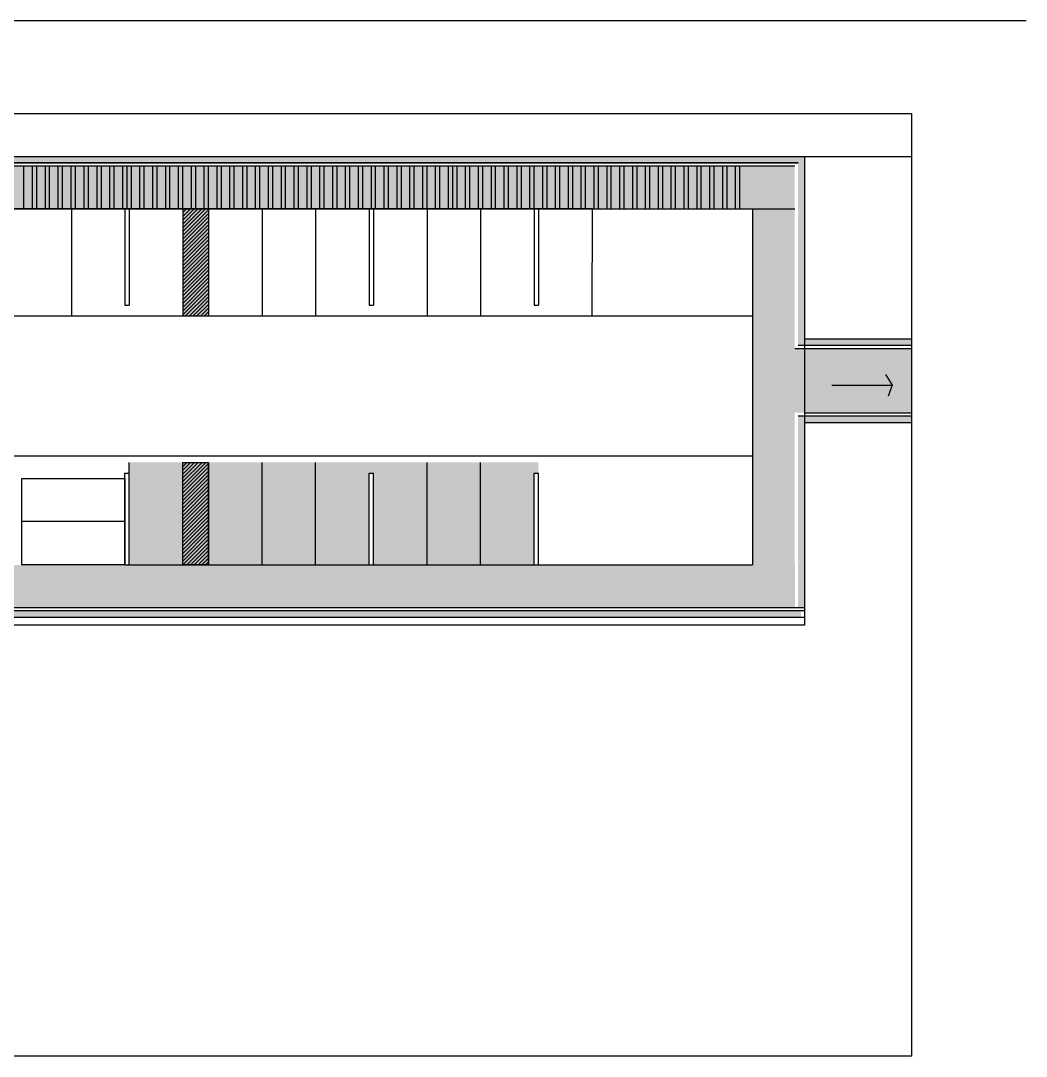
# Model space of a CAD drawing. Header units: inches. Extents: x -55 to 844, y -103 to 167.
# Drawn here: x 403.62 to 450.55, y -25.63 to 22.7 of the extents above; entities that cross this region are included whole.
import ezdxf

# ---------------------------------------------------------------- set-up
doc = ezdxf.new("R2010")
doc.units = ezdxf.units.IN
doc.header["$MEASUREMENT"] = 0
doc.linetypes.add('ACAD_ISO02W100', pattern=[15, 12, -3])
pattern_1 = [(45, (210.41047, 0), (-0.08838835, 0.08838835), [])]
pattern_2 = [(37.5, (210.410475, 0), (-0.003149668, 0.096341188), [0, -0.076, 0, -0.085, 0, -0.08125]), (7.5, (210.41047, 0), (0.088488835, 0.1411073), [0, -0.041, 0, -0.0685, 0, -0.02625]), (327.5, (210.348975, 0), (0.155707093, 0.000282953), [0, -0.025, 0, -0.09, 0, -0.1175]), (317.5, (210.34897, 0), (0.15030633, 0.04388378), [0, -0.0125, 0, -0.059, 0, -0.0675])]

msp = doc.modelspace()

# ---------------------------------------------------------------- hatches: boundary and pattern name
h = msp.add_hatch()
h.set_pattern_fill('AR-SAND', scale=0.05)
h.set_pattern_definition(pattern_2)
h.paths.add_polyline_path([(440.198, 16.371), (375.298, 16.371), (375.298, 16.071), (440.198, 16.071)])
h = msp.add_hatch()
h.set_pattern_fill('AR-SAND', scale=0.05)
h.set_pattern_definition(pattern_2)
h.paths.add_polyline_path([(440.198, 16.07), (439.898, 16.07), (439.898, 7.854), (440.198, 7.854)])
h.paths.add_polyline_path([(445.198, 7.854), (439.898, 7.854), (439.898, 7.554), (445.198, 7.554)])
h = msp.add_hatch(color=254)
h.dxf.hatch_style = 1
h.paths.add_polyline_path([(437.783, 15.922), (377.741, 15.922), (377.741, 13.92), (437.783, 13.92)])
h = msp.add_hatch(color=254)
h.dxf.hatch_style = 1
h.paths.add_polyline_path([(439.748, 15.921), (437.768, 15.921), (437.768, -4.694), (439.748, -4.694)])
h = msp.add_hatch(color=5)
h.dxf.hatch_style = 1
h.paths.add_polyline_path([(412.383, 13.919), (411.183, 13.919), (411.183, 8.921), (412.383, 8.921)])
h = msp.add_hatch()
h.set_pattern_fill('ANSI31')
h.set_pattern_definition(pattern_1)
h.paths.add_polyline_path([(412.383, 13.919), (411.183, 13.919), (411.183, 8.921), (412.383, 8.921)])
h = msp.add_hatch(color=1)
h.dxf.hatch_style = 1
h.paths.add_polyline_path([(445.198, 7.404), (437.768, 7.404), (437.768, 4.404), (445.198, 4.404)])
h = msp.add_hatch()
h.set_pattern_fill('AR-SAND', scale=0.05)
h.set_pattern_definition(pattern_2)
h.paths.add_polyline_path([(445.198, 4.254), (439.898, 4.254), (439.898, 3.954), (445.198, 3.954)])
h.paths.add_polyline_path([(440.198, 3.954), (439.898, 3.954), (439.898, -4.694), (440.198, -4.694)])
h = msp.add_hatch(color=253)
h.dxf.hatch_style = 1
h.paths.add_polyline_path([(427.583, 1.588), (427.783, 1.588), (427.783, 2.088), (425.083, 2.088), (425.083, -2.694), (427.583, -2.694)])
h.paths.add_polyline_path([(425.083, 2.088), (422.583, 2.088), (422.583, -2.694), (425.083, -2.694)])
h.paths.add_polyline_path([(422.583, 2.088), (417.383, 2.088), (417.383, -2.694), (419.883, -2.694), (419.883, 1.588), (420.083, 1.588), (420.083, -2.694), (422.583, -2.694)])
h.paths.add_polyline_path([(417.383, 2.088), (414.883, 2.088), (414.883, -2.694), (417.383, -2.694)])
h.paths.add_polyline_path([(414.883, 2.088), (412.383, 2.088), (412.383, -2.694), (414.883, -2.694)])
h.paths.add_polyline_path([(411.183, 2.088), (408.683, 2.088), (408.683, -2.694), (411.183, -2.694)])
h = msp.add_hatch(color=5)
h.dxf.hatch_style = 1
h.paths.add_polyline_path([(412.383, 2.088), (411.183, 2.088), (411.183, -2.694), (412.383, -2.694)])
h = msp.add_hatch()
h.set_pattern_fill('ANSI31')
h.set_pattern_definition(pattern_1)
h.paths.add_polyline_path([(412.383, 2.088), (411.183, 2.088), (411.183, -2.694), (412.383, -2.694)])
h = msp.add_hatch(color=254)
h.dxf.hatch_style = 1
h.paths.add_polyline_path([(439.749, -2.694), (377.748, -2.694), (377.748, -4.694), (439.749, -4.694)])
h = msp.add_hatch()
h.set_pattern_fill('AR-SAND', scale=0.05)
h.set_pattern_definition([(37.5, (210.410475, -0.15), (-0.003149668, 0.096341188), [0, -0.076, 0, -0.085, 0, -0.08125]), (7.5, (210.41047, -0.15), (0.088488835, 0.1411073), [0, -0.041, 0, -0.0685, 0, -0.02625]), (327.5, (210.348975, -0.15), (0.155707093, 0.000282953), [0, -0.025, 0, -0.09, 0, -0.1175]), (317.5, (210.34897, -0.15), (0.15030633, 0.04388378), [0, -0.0125, 0, -0.059, 0, -0.0675])])
h.paths.add_polyline_path([(375.748, -5.144), (375.748, -4.844), (375.298, -4.844), (375.298, -5.144)])
h.paths.add_polyline_path([(375.748, -4.844), (375.748, -5.144), (440.037, -5.144), (440.037, -4.844)])

# ---------------------------------------------------------------- linework, layer by layer
for p, q in [((450.551, 22.701), (375.551, 22.701)), ((370.198, 18.371), (445.198, 18.371)), ((445.198, 18.371), (445.198, -25.629)), ((375.298, 16.371), (445.198, 16.371)), ((375.598, 16.071), (439.898, 16.071)), ((375.748, 15.921), (439.748, 15.921)), ((375.748, 15.921), (417.238, 15.921)), ((381.198, 15.921), (439.748, 15.921)), ((375.748, 13.919), (439.748, 13.919)), ((430.283, 13.921), (398.283, 13.921)), ((405.983, 13.921), (405.983, 8.921)), ((408.483, 13.921), (408.483, 9.421)), ((408.683, 13.921), (408.683, 9.421)), ((411.183, 13.921), (411.183, 8.921)), ((412.383, 13.921), (412.383, 8.921)), ((414.883, 13.921), (414.883, 8.921)), ((417.383, 13.921), (417.383, 8.921)), ((419.883, 13.921), (419.883, 9.421)), ((420.083, 13.921), (420.083, 9.421)), ((422.583, 13.921), (422.583, 8.921)), ((425.083, 13.921), (425.083, 8.921)), ((427.583, 13.921), (427.583, 9.421)), ((427.783, 13.921), (427.783, 9.421)), ((430.283, 13.921), (430.28, 8.921)), ((430.583, 13.919), (438.183, 13.92)), ((437.768, 13.919), (437.768, -2.694)), ((408.483, 9.421), (408.683, 9.421)), ((419.883, 9.421), (420.083, 9.421)), ((427.583, 9.421), (427.783, 9.421)), ((398.283, 8.921), (430.28, 8.921)), ((440.198, 7.854), (445.198, 7.854)), ((439.748, 7.404), (445.198, 7.404)), ((439.898, 7.554), (445.198, 7.554)), ((440.198, 7.404), (440.198, 4.404)), ((443.987, 6.195), (444.298, 5.686)), ((441.482, 5.686), (444.298, 5.686)), ((444.298, 5.686), (444.098, 5.177)), ((440.198, 4.404), (445.198, 4.404)), ((439.898, 4.254), (445.198, 4.254)), ((440.198, 3.954), (445.198, 3.954)), ((408.683, -2.694), (408.683, 2.088)), ((411.183, -2.694), (411.183, 2.088)), ((412.383, -2.694), (412.383, 2.088)), ((414.883, -2.694), (414.883, 2.088)), ((417.383, -2.694), (417.383, 2.088)), ((422.583, -2.694), (422.583, 2.088)), ((425.083, -2.694), (425.083, 2.088)), ((408.483, -2.694), (408.483, 1.588)), ((408.483, 1.588), (408.683, 1.588)), ((419.883, -2.694), (419.883, 1.588)), ((419.883, 1.588), (420.083, 1.588)), ((420.083, -2.694), (420.083, 1.588)), ((427.583, -2.694), (427.583, 1.588)), ((427.583, -2.694), (427.583, 1.588)), ((427.583, 1.588), (427.783, 1.588)), ((427.783, -2.694), (427.783, 1.588)), ((408.483, -2.694), (437.768, -2.694)), ((427.583, -2.694), (427.783, -2.694)), ((440.198, -4.694), (375.748, -4.694)), ((412.218, -4.694), (412.218, -4.694)), ((440.198, -5.144), (375.298, -5.144)), ((440.198, -4.844), (375.598, -4.844)), ((445.198, -25.629), (370.198, -25.629))]:
    msp.add_line(p, q)
at = {"linetype": 'ACAD_ISO02W100'}
for p, q in [((403.768, 13.919), (403.768, 15.921)), ((404.168, 13.919), (404.168, 15.921)), ((404.168, 13.919), (404.168, 15.921)), ((404.368, 13.919), (404.368, 15.921)), ((404.368, 13.919), (404.368, 15.921)), ((404.768, 13.919), (404.768, 15.921)), ((404.968, 13.919), (404.968, 15.921)), ((405.368, 13.919), (405.368, 15.921)), ((405.568, 13.919), (405.568, 15.921)), ((405.968, 13.921), (405.968, 15.923)), ((405.968, 13.919), (405.968, 15.921)), ((406.168, 13.921), (406.168, 15.923)), ((406.168, 13.919), (406.168, 15.921)), ((406.583, 13.921), (406.583, 15.923)), ((406.583, 13.921), (406.583, 15.923)), ((406.783, 13.921), (406.783, 15.923)), ((406.783, 13.921), (406.783, 15.923)), ((407.183, 13.921), (407.183, 15.923)), ((407.383, 13.921), (407.383, 15.923)), ((407.783, 13.921), (407.783, 15.923)), ((407.983, 13.921), (407.983, 15.923)), ((408.383, 13.921), (408.383, 15.923)), ((408.583, 13.921), (408.583, 15.923)), ((408.583, 13.921), (408.583, 15.923)), ((408.783, 13.921), (408.783, 15.923)), ((409.183, 13.921), (409.183, 15.923)), ((409.383, 13.921), (409.383, 15.923)), ((409.783, 13.921), (409.783, 15.923)), ((409.983, 13.921), (409.983, 15.923)), ((410.383, 13.921), (410.383, 15.923)), ((410.383, 13.921), (410.383, 15.923)), ((410.583, 13.921), (410.583, 15.923)), ((410.583, 13.921), (410.583, 15.923)), ((410.983, 13.921), (410.983, 15.923)), ((411.183, 13.921), (411.183, 15.923)), ((411.583, 13.921), (411.583, 15.923)), ((411.783, 13.921), (411.783, 15.923)), ((412.183, 13.921), (412.183, 15.923)), ((412.183, 13.921), (412.183, 15.923)), ((412.383, 13.921), (412.383, 15.923)), ((412.383, 13.921), (412.383, 15.923)), ((412.783, 13.921), (412.783, 15.923)), ((412.983, 13.921), (412.983, 15.923)), ((413.383, 13.921), (413.383, 15.923)), ((413.583, 13.921), (413.583, 15.923)), ((413.983, 13.921), (413.983, 15.923)), ((413.983, 13.921), (413.983, 15.923)), ((414.183, 13.921), (414.183, 15.923)), ((414.183, 13.921), (414.183, 15.923)), ((414.583, 13.921), (414.583, 15.923)), ((414.783, 13.921), (414.783, 15.923)), ((415.183, 13.921), (415.183, 15.923)), ((415.383, 13.921), (415.383, 15.923)), ((415.783, 13.921), (415.783, 15.923)), ((415.783, 13.921), (415.783, 15.923)), ((415.983, 13.921), (415.983, 15.923)), ((415.983, 13.921), (415.983, 15.923)), ((416.383, 13.921), (416.383, 15.923)), ((416.583, 13.921), (416.583, 15.923)), ((416.983, 13.921), (416.983, 15.923)), ((417.183, 13.921), (417.183, 15.923)), ((417.583, 13.921), (417.583, 15.923)), ((417.583, 13.921), (417.583, 15.923)), ((417.783, 13.921), (417.783, 15.923)), ((417.783, 13.921), (417.783, 15.923)), ((418.183, 13.921), (418.183, 15.923)), ((418.383, 13.921), (418.383, 15.923)), ((418.783, 13.921), (418.783, 15.923)), ((418.983, 13.921), (418.983, 15.923)), ((419.383, 13.921), (419.383, 15.923)), ((419.383, 13.921), (419.383, 15.923)), ((419.583, 13.921), (419.583, 15.923)), ((419.583, 13.921), (419.583, 15.923)), ((419.983, 13.921), (419.983, 15.923)), ((420.183, 13.921), (420.183, 15.923)), ((420.583, 13.921), (420.583, 15.923)), ((420.783, 13.921), (420.783, 15.923)), ((421.183, 13.921), (421.183, 15.923)), ((421.183, 13.919), (421.183, 15.921)), ((421.383, 13.921), (421.383, 15.923)), ((421.383, 13.919), (421.383, 15.921)), ((421.783, 13.919), (421.783, 15.921)), ((421.783, 13.919), (421.783, 15.921)), ((421.983, 13.919), (421.983, 15.921)), ((421.983, 13.919), (421.983, 15.921)), ((422.383, 13.919), (422.383, 15.921)), ((422.583, 13.919), (422.583, 15.921)), ((422.983, 13.919), (422.983, 15.921)), ((423.183, 13.919), (423.183, 15.921)), ((423.583, 13.919), (423.583, 15.921)), ((423.783, 13.919), (423.783, 15.921)), ((423.783, 13.919), (423.783, 15.921)), ((423.983, 13.919), (423.983, 15.921)), ((424.383, 13.919), (424.383, 15.921)), ((424.583, 13.919), (424.583, 15.921)), ((424.983, 13.919), (424.983, 15.921)), ((425.183, 13.919), (425.183, 15.921)), ((425.583, 13.919), (425.583, 15.921)), ((425.583, 13.919), (425.583, 15.921)), ((425.783, 13.919), (425.783, 15.921)), ((425.783, 13.919), (425.783, 15.921)), ((426.183, 13.919), (426.183, 15.921)), ((426.383, 13.919), (426.383, 15.921)), ((426.783, 13.919), (426.783, 15.921)), ((426.983, 13.919), (426.983, 15.921)), ((427.383, 13.919), (427.383, 15.921)), ((427.383, 13.919), (427.383, 15.921)), ((427.583, 13.919), (427.583, 15.921)), ((427.583, 13.919), (427.583, 15.921)), ((427.983, 13.919), (427.983, 15.921)), ((428.183, 13.919), (428.183, 15.921)), ((428.583, 13.919), (428.583, 15.921)), ((428.783, 13.919), (428.783, 15.921)), ((429.183, 13.919), (429.183, 15.921)), ((429.183, 13.919), (429.183, 15.921)), ((429.383, 13.919), (429.383, 15.921)), ((429.383, 13.919), (429.383, 15.921)), ((429.783, 13.919), (429.783, 15.921)), ((429.983, 13.919), (429.983, 15.921)), ((430.383, 13.919), (430.383, 15.921)), ((430.583, 13.919), (430.583, 15.921)), ((430.983, 13.919), (430.983, 15.921)), ((430.983, 13.919), (430.983, 15.921)), ((431.183, 13.919), (431.183, 15.921)), ((431.183, 13.919), (431.183, 15.921)), ((431.583, 13.919), (431.583, 15.921)), ((431.783, 13.919), (431.783, 15.921)), ((432.183, 13.919), (432.183, 15.921)), ((432.383, 13.919), (432.383, 15.921)), ((432.783, 13.919), (432.783, 15.921)), ((432.783, 13.919), (432.783, 15.921)), ((432.983, 13.919), (432.983, 15.921)), ((432.983, 13.919), (432.983, 15.921)), ((433.383, 13.919), (433.383, 15.921)), ((433.583, 13.919), (433.583, 15.921)), ((433.983, 13.919), (433.983, 15.921)), ((434.183, 13.919), (434.183, 15.921)), ((434.583, 13.919), (434.583, 15.921)), ((434.583, 13.919), (434.583, 15.921)), ((434.783, 13.919), (434.783, 15.921)), ((434.783, 13.919), (434.783, 15.921)), ((435.183, 13.919), (435.183, 15.921)), ((435.383, 13.919), (435.383, 15.921)), ((435.783, 13.919), (435.783, 15.921)), ((435.983, 13.919), (435.983, 15.921)), ((436.383, 13.919), (436.383, 15.921)), ((436.383, 13.92), (436.383, 15.921)), ((436.383, 13.92), (436.383, 15.921)), ((436.583, 13.919), (436.583, 15.921)), ((436.583, 13.92), (436.583, 15.921)), ((436.583, 13.92), (436.583, 15.921)), ((436.983, 13.92), (436.983, 15.921)), ((437.183, 13.92), (437.183, 15.921))]:
    msp.add_line(p, q, dxfattribs=at)
for points in [[(375.298, 16.071), (375.298, 16.371), (440.348, 16.371)], [(439.898, 16.071), (375.598, 16.071)]]:
    msp.add_lwpolyline(points)
for points in [[(375.298, 16.371), (440.198, 16.371), (440.198, -5.508), (375.298, -5.508)], [(377.74, 8.921), (437.768, 8.921), (437.768, 2.386), (377.74, 2.386)], [(411.183, 2.088), (412.383, 2.088), (412.383, -2.694), (411.183, -2.694)], [(403.666, 1.341), (408.483, 1.341), (408.483, -2.694), (403.666, -2.694)], [(403.666, 1.341), (408.483, 1.341), (408.483, -0.677), (403.666, -0.677)]]:
    msp.add_lwpolyline(points, close=True)

doc.saveas('drawing.dxf')
